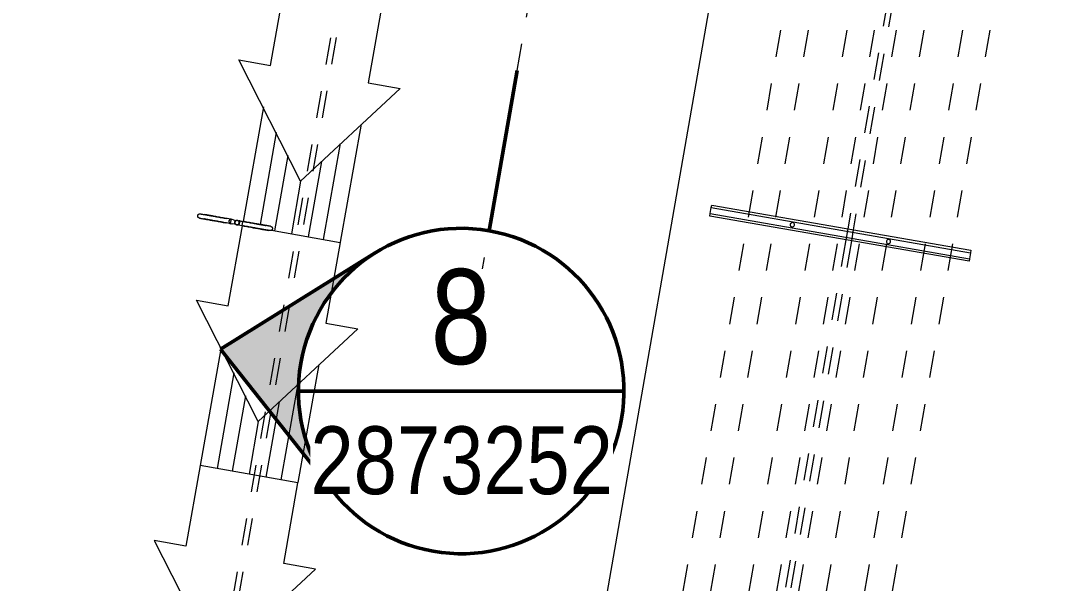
# Model space of a CAD drawing. Header units: metres. Extents: x 2 to 65, y 3 to 557.
# Drawn here: x 27.615 to 31.415, y 518.161 to 520.236 of the extents above; entities that cross this region are included whole.
import ezdxf

# ---------------------------------------------------------------- set-up
doc = ezdxf.new("R2010")
doc.units = ezdxf.units.M
for name, pattern in [('Dot_Section Line', [0.02, 0, -0.02]), ('JacobsDash', [0.0045, 0.003, -0.0015]), ('JacobsDoubleCenter', [0.0255, 0.015, -0.0015, 0.003, -0.0015, 0.003, -0.0015])]:
    doc.linetypes.add(name, pattern=pattern)
doc.layers.get('Defpoints').update_dxf_attribs({"color": 41})
for name, color, linetype, lineweight in [('A-ANNO-DIMS', 7, 'Continuous', 9), ('A-DETL', 7, 'Continuous', 13), ('A-GENM', 7, 'Continuous', 35), ('S-BEAM', 7, 'Continuous', 50), ('S-BEAM-HDLN', 7, 'JacobsDash', 18)]:
    doc.layers.add(name, color=color, linetype=linetype, lineweight=lineweight)
doc.layers.add('G-ANNO-SYMB', color=7, linetype='Continuous', lineweight=35, true_color=0x0080ff)
doc.styles.add('Arial Narrow_4', font='ARIALN.TTF', dxfattribs={"height": 0.35})
doc.styles.add('Arial Narrow_5', font='ARIALN.TTF', dxfattribs={"height": 0.25})
doc.dimstyles.new('Dimension_Standard_O__mm__1', dxfattribs={"dimscale": 0.3048, "dimtxt": 0.255858, "dimasz": 0.82021, "dimexe": 0.787402, "dimexo": 0.492126, "dimgap": 0.492126, "dimtad": 1, "dimdec": 0, "dimlfac": 1000, "dimzin": 0, "dimdsep": 46, "dimtxsty": 'Arial Narrow_5', "dimsah": 1, "dimcen": 0.09, "dimaunit": 1, "dimadec": 4, "dimazin": 0, "dimtfac": 1, "dimtdec": 4, "dimtix": 1, "dimtmove": 0, "dimatfit": 3, "dimfxl": 1, "dimtvp": 1, "dimtfill": 1, "dimtolj": 1, "dimtzin": 0, "dimlwd": 18, "dimlwe": 18, "dimarcsym": 2})

# ---------------------------------------------------------------- blocks, each defined once
blk = doc.blocks.new('T2DPAA-T2D-C3S-SD-M2D-100010_250_dwg-40816791-DRG-2873251 - SERVICE SUPPORT GENERAL ARRANGEMENT PLAN')
at = {"color": 252, "lineweight": 18, "true_color": 0x888888}
for p, q in [((48.6572, -604.737), (48.2292, -604.7737)), ((48.5785, -604.8072), (48.2347, -604.8367)), ((47.7605, -604.8138), (47.3191, -604.8517)), ((47.6818, -604.8841), (47.3245, -604.9147)), ((48.5063, -604.8699), (48.2261, -604.8939)), ((47.6096, -604.9467), (47.3294, -604.9708)), ((48.5171, -604.9959), (48.2369, -605.02)), ((47.6204, -605.0728), (47.3402, -605.0968)), ((48.5989, -605.0454), (48.2417, -605.076)), ((48.6884, -605.1012), (48.2471, -605.1391)), ((47.7022, -605.1223), (47.345, -605.1529)), ((47.7917, -605.1781), (47.3504, -605.2159))]:
    blk.add_line(p, q, dxfattribs=at)
at = {"color": 252, "lineweight": 18, "true_color": 0x888888, "flags": 128}
for points in [[(48.4276, -604.9401), (48.8011, -604.6047), (48.8113, -604.7237), (49.1125, -604.6979), (49.1437, -605.0622), (48.8425, -605.088), (48.8527, -605.2071), (48.4276, -604.9401), (48.2315, -604.9569)], [(47.5309, -605.017), (47.9044, -604.6815), (47.9146, -604.8006), (48.2138, -604.775)], [(46.438, -605.1107), (46.6342, -605.0939), (47.0593, -605.3608), (47.0491, -605.2418), (47.3503, -605.2159), (47.3191, -604.8517), (47.0179, -604.8775), (47.0076, -604.7584), (46.7421, -604.9969)], [(48.225, -604.8823), (48.247, -605.1391), (47.9458, -605.1649), (47.956, -605.284), (47.5309, -605.017), (47.3348, -605.0338)]]:
    blk.add_lwpolyline(points, dxfattribs=at)
blk = doc.blocks.new('T2DPAA-T2D-PWC-SD-M2D-100001_ProposedDrainage_rvt-1-DRG-2873251 - SERVICE SUPPORT GENERAL ARRANGEMENT PLAN')
at = {"color": 252, "lineweight": 18, "true_color": 0x888888, "rotation": 75.11694444444437}
blk.add_blockref('T2DPAA-T2D-C3S-SD-M2D-100010_250_dwg-40816791-DRG-2873251 - SERVICE SUPPORT GENERAL ARRANGEMENT PLAN', (-1731.0833, 628.2185), dxfattribs=at)
blk = doc.blocks.new('06_SFR_GCT_Girder_SuperT_BR08Edge_CS - Super T - 1815-6266581-DRG-2873251 - SERVICE SUPPORT GENERAL ARRANGEMENT PLAN')
at = {"layer": 'S-BEAM', "color": 252, "linetype": 'JacobsDash', "lineweight": 9, "true_color": 0x888888}
blk.add_line((-1129.6329, 544.6054), (-1135.8051, 509.1769), dxfattribs=at)
blk = doc.blocks.new('11_GEN_BR08_Utilities_Support - 11_GEN_Type 12x100_Conduits-8989074-DRG-2873251 - SERVICE SUPPORT GENERAL ARRANGEMENT PLAN')
at = {"layer": 'A-GENM', "lineweight": 9}
for p, q in [((-0.485, 0.011), (-0.485, 0.0205)), ((-0.485, 0.0205), (0.485, 0.0205)), ((-0.485, -0.011), (-0.485, 0.011)), ((0.485, 0.011), (-0.485, 0.011)), ((0.485, 0.0205), (0.485, 0.011)), ((0.485, 0.011), (0.485, -0.011)), ((-0.485, -0.0205), (-0.485, -0.011)), ((0.485, -0.011), (-0.485, -0.011)), ((0.485, -0.0205), (-0.485, -0.0205)), ((0.485, -0.011), (0.485, -0.0205))]:
    blk.add_line(p, q, dxfattribs=at)
for centre, start, end in [((-0.18, 0), 90, 270), ((-0.18, 0), 270, 90), ((0.18, 0), 90, 270), ((0.18, 0), 270, 90)]:
    blk.add_arc(centre, 0.008, start, end, dxfattribs=at)
blk = doc.blocks.new('11_GEN_BR08_Hanger for drainage_Support - 11_GEN_drainage support-9375456-DRG-2873251 - SERVICE SUPPORT GENERAL ARRANGEMENT PLAN')
at = {"layer": 'A-GENM', "linetype": 'JacobsDash', "lineweight": 9}
for p, q in [((-0.0243, 0.0079), (-0.0243, -0.0083)), ((-0.0147, 0.0079), (-0.0243, 0.0079)), ((-0.0147, 0.0079), (-0.0009, 0.0079)), ((-0.0086, -0.0074), (-0.0086, 0.0069)), ((-0.0086, 0.0069), (-0.004, 0.0069)), ((0.0009, 0.0079), (0.0194, 0.0079)), ((0.004, 0.0069), (0.0087, 0.0069)), ((0.0087, 0.0069), (0.0087, -0.0074)), ((0.0194, 0.0079), (0.0194, -0.0083)), ((-0.0243, -0.0083), (-0.0147, -0.0083)), ((0.0194, -0.0083), (-0.0147, -0.0083)), ((-0.003, -0.0074), (-0.0086, -0.0074)), ((-0.0025, -0.0074), (-0.0027, -0.0074)), ((0.0027, -0.0074), (0.0025, -0.0074)), ((0.0087, -0.0074), (0.003, -0.0074))]:
    blk.add_line(p, q, dxfattribs=at)
at = {"layer": 'A-GENM', "linetype": 'JacobsDash', "lineweight": 9, "flags": 128}
for points in [[(-0.1472, -0.0048), (-0.1472, -0.0044), (-0.1472, -0.0041), (-0.1472, -0.0038), (-0.1471, -0.0035), (-0.1471, -0.0032), (-0.147, -0.0028), (-0.1469, -0.0025), (-0.1469, -0.0022), (-0.1468, -0.0019), (-0.1467, -0.0016), (-0.1465, -0.0013), (-0.1464, -0.001), (-0.1463, -0.0007), (-0.1461, -0.0005), (-0.1459, -0.0002), (-0.1458, 0.0001), (-0.1456, 0.0003), (-0.1454, 0.0006), (-0.1452, 0.0008), (-0.1449, 0.0011), (-0.1447, 0.0013), (-0.1445, 0.0015), (-0.1442, 0.0017), (-0.144, 0.0019), (-0.1437, 0.0021), (-0.1435, 0.0023), (-0.1432, 0.0024), (-0.1429, 0.0026), (-0.1426, 0.0027), (-0.1423, 0.0029), (-0.142, 0.003), (-0.1417, 0.0031), (-0.1414, 0.0032), (-0.1411, 0.0033), (-0.1408, 0.0033), (-0.1405, 0.0034), (-0.1402, 0.0034), (-0.1399, 0.0035), (-0.1395, 0.0035), (-0.1394, 0.0035)], [(-0.1394, 0.0035), (-0.1393, 0.0035), (-0.139, 0.0035), (-0.1385, 0.0035), (-0.1378, 0.0036), (-0.1368, 0.0036), (-0.1357, 0.0036), (-0.1343, 0.0037), (-0.1328, 0.0037), (-0.131, 0.0038), (-0.129, 0.0038), (-0.1269, 0.0039), (-0.1246, 0.004), (-0.122, 0.0041), (-0.1193, 0.0041), (-0.1164, 0.0042), (-0.1134, 0.0043), (-0.1101, 0.0044), (-0.1067, 0.0046), (-0.1032, 0.0047), (-0.0995, 0.0048), (-0.0956, 0.0049), (-0.0916, 0.005), (-0.0875, 0.0052), (-0.0832, 0.0053), (-0.0789, 0.0055), (-0.0744, 0.0056), (-0.0698, 0.0057), (-0.0651, 0.0059), (-0.0603, 0.0061), (-0.0554, 0.0062), (-0.0504, 0.0064), (-0.0454, 0.0065), (-0.0403, 0.0067), (-0.0352, 0.0069), (-0.03, 0.007), (-0.0248, 0.0072)], [(-0.024, 0.0072), (-0.0279, 0.0071), (-0.033, 0.0069), (-0.0382, 0.0068), (-0.0433, 0.0066), (-0.0483, 0.0064), (-0.0533, 0.0063), (-0.0582, 0.0061), (-0.0631, 0.006), (-0.0678, 0.0058), (-0.0724, 0.0057), (-0.077, 0.0055), (-0.0814, 0.0054), (-0.0857, 0.0052), (-0.0899, 0.0051), (-0.094, 0.005), (-0.0979, 0.0048), (-0.1016, 0.0047), (-0.1053, 0.0046), (-0.1087, 0.0045), (-0.112, 0.0044), (-0.1152, 0.0043), (-0.1181, 0.0042), (-0.1209, 0.0041), (-0.1235, 0.004), (-0.1259, 0.0039), (-0.1282, 0.0039), (-0.1302, 0.0038), (-0.132, 0.0037), (-0.1337, 0.0037), (-0.1351, 0.0036), (-0.1364, 0.0036), (-0.1374, 0.0036), (-0.1382, 0.0035), (-0.1388, 0.0035), (-0.1392, 0.0035), (-0.1394, 0.0035), (-0.1394, 0.0035)], [(0.1242, 0.012), (0.1241, 0.012), (0.1238, 0.012), (0.1232, 0.012), (0.1225, 0.012), (0.1216, 0.0119), (0.1204, 0.0119), (0.119, 0.0118), (0.1175, 0.0118), (0.1157, 0.0117), (0.1138, 0.0117), (0.1116, 0.0116), (0.1093, 0.0115), (0.1068, 0.0115), (0.104, 0.0114), (0.1012, 0.0113), (0.0981, 0.0112), (0.0949, 0.0111), (0.0915, 0.011), (0.0879, 0.0108), (0.0842, 0.0107), (0.0803, 0.0106), (0.0763, 0.0105), (0.0722, 0.0103), (0.068, 0.0102), (0.0636, 0.0101), (0.0591, 0.0099), (0.0545, 0.0098), (0.0498, 0.0096), (0.045, 0.0095), (0.0401, 0.0093), (0.0352, 0.0091), (0.0302, 0.009), (0.0251, 0.0088), (0.0199, 0.0086), (0.0148, 0.0085), (0.0096, 0.0083), (0.0077, 0.0083)], [(0.0077, 0.0083), (0.0126, 0.0084), (0.0178, 0.0086), (0.0229, 0.0087), (0.028, 0.0089), (0.0331, 0.0091), (0.0381, 0.0092), (0.043, 0.0094), (0.0478, 0.0095), (0.0525, 0.0097), (0.0572, 0.0099), (0.0617, 0.01), (0.0661, 0.0101), (0.0704, 0.0103), (0.0746, 0.0104), (0.0787, 0.0105), (0.0826, 0.0107), (0.0864, 0.0108), (0.09, 0.0109), (0.0935, 0.011), (0.0968, 0.0111), (0.0999, 0.0112), (0.1029, 0.0113), (0.1056, 0.0114), (0.1082, 0.0115), (0.1107, 0.0116), (0.1129, 0.0117), (0.1149, 0.0117), (0.1168, 0.0118), (0.1184, 0.0118), (0.1199, 0.0119), (0.1211, 0.0119), (0.1221, 0.0119), (0.1229, 0.012), (0.1236, 0.012), (0.124, 0.012), (0.1242, 0.012), (0.1242, 0.012)], [(0.1242, 0.012), (0.1245, 0.012), (0.1248, 0.012), (0.1251, 0.012), (0.1255, 0.012), (0.1258, 0.0119), (0.1261, 0.0118), (0.1264, 0.0118), (0.1267, 0.0117), (0.127, 0.0116), (0.1273, 0.0115), (0.1276, 0.0114), (0.1279, 0.0112), (0.1282, 0.0111), (0.1285, 0.0109), (0.1287, 0.0108), (0.129, 0.0106), (0.1293, 0.0104), (0.1295, 0.0102), (0.1298, 0.01), (0.13, 0.0098), (0.1302, 0.0095), (0.1304, 0.0093), (0.1306, 0.0091), (0.1308, 0.0088), (0.131, 0.0086), (0.1312, 0.0083), (0.1314, 0.008), (0.1315, 0.0077), (0.1317, 0.0074), (0.1318, 0.0072), (0.1319, 0.0069), (0.132, 0.0066), (0.1321, 0.0063), (0.1322, 0.0059), (0.1323, 0.0056), (0.1323, 0.0053), (0.1324, 0.005), (0.1324, 0.0047), (0.1324, 0.0044), (0.1324, 0.0043)], [(0.1324, 0.0043), (0.1324, 0.004), (0.1324, 0.0036), (0.1324, 0.0033), (0.1324, 0.003), (0.1323, 0.0027), (0.1323, 0.0024), (0.1322, 0.0021), (0.1321, 0.0017), (0.132, 0.0014), (0.1319, 0.0011), (0.1318, 0.0008), (0.1316, 0.0006), (0.1315, 0.0003), (0.1313, 0), (0.1312, -0.0003), (0.131, -0.0005), (0.1308, -0.0008), (0.1306, -0.0011), (0.1304, -0.0013), (0.1302, -0.0015), (0.13, -0.0018), (0.1297, -0.002), (0.1295, -0.0022), (0.1292, -0.0024), (0.129, -0.0026), (0.1287, -0.0027), (0.1284, -0.0029), (0.1282, -0.0031), (0.1279, -0.0032), (0.1276, -0.0033), (0.1273, -0.0035), (0.127, -0.0036), (0.1267, -0.0037), (0.1264, -0.0037), (0.126, -0.0038), (0.1257, -0.0039), (0.1254, -0.0039), (0.1251, -0.004), (0.1248, -0.004), (0.1247, -0.004)], [(-0.1389, -0.0125), (-0.1393, -0.0125), (-0.1396, -0.0125), (-0.1399, -0.0125), (-0.1402, -0.0124), (-0.1405, -0.0124), (-0.1408, -0.0123), (-0.1412, -0.0123), (-0.1415, -0.0122), (-0.1418, -0.0121), (-0.1421, -0.012), (-0.1424, -0.0118), (-0.1427, -0.0117), (-0.1429, -0.0116), (-0.1432, -0.0114), (-0.1435, -0.0112), (-0.1438, -0.0111), (-0.144, -0.0109), (-0.1443, -0.0107), (-0.1445, -0.0105), (-0.1447, -0.0103), (-0.145, -0.01), (-0.1452, -0.0098), (-0.1454, -0.0095), (-0.1456, -0.0093), (-0.1458, -0.009), (-0.146, -0.0088), (-0.1461, -0.0085), (-0.1463, -0.0082), (-0.1464, -0.0079), (-0.1466, -0.0076), (-0.1467, -0.0073), (-0.1468, -0.007), (-0.1469, -0.0067), (-0.147, -0.0064), (-0.147, -0.0061), (-0.1471, -0.0058), (-0.1471, -0.0055), (-0.1472, -0.0052), (-0.1472, -0.0048), (-0.1472, -0.0048)], [(-0.1389, -0.0125), (-0.1388, -0.0125), (-0.1385, -0.0125), (-0.138, -0.0125), (-0.1372, -0.0124), (-0.1363, -0.0124), (-0.1352, -0.0124), (-0.1338, -0.0123), (-0.1322, -0.0123), (-0.1305, -0.0122), (-0.1285, -0.0122), (-0.1264, -0.0121), (-0.124, -0.012), (-0.1215, -0.0119), (-0.1188, -0.0118), (-0.1159, -0.0117), (-0.1128, -0.0116), (-0.1096, -0.0115), (-0.1062, -0.0114), (-0.1027, -0.0113), (-0.099, -0.0112), (-0.0951, -0.0111), (-0.0911, -0.0109), (-0.087, -0.0108), (-0.0827, -0.0107), (-0.0783, -0.0105), (-0.0738, -0.0104), (-0.0692, -0.0102), (-0.0645, -0.0101), (-0.0598, -0.0099), (-0.0549, -0.0098), (-0.0499, -0.0096), (-0.0449, -0.0095), (-0.0398, -0.0093), (-0.0347, -0.0091), (-0.0295, -0.009), (-0.0243, -0.0088), (-0.0225, -0.0087)], [(-0.0225, -0.0087), (-0.0273, -0.0089), (-0.0325, -0.0091), (-0.0377, -0.0092), (-0.0428, -0.0094), (-0.0478, -0.0095), (-0.0528, -0.0097), (-0.0577, -0.0099), (-0.0625, -0.01), (-0.0673, -0.0102), (-0.0719, -0.0103), (-0.0765, -0.0105), (-0.0809, -0.0106), (-0.0852, -0.0108), (-0.0894, -0.0109), (-0.0934, -0.011), (-0.0974, -0.0111), (-0.1011, -0.0113), (-0.1047, -0.0114), (-0.1082, -0.0115), (-0.1115, -0.0116), (-0.1146, -0.0117), (-0.1176, -0.0118), (-0.1204, -0.0119), (-0.123, -0.012), (-0.1254, -0.0121), (-0.1276, -0.0121), (-0.1297, -0.0122), (-0.1315, -0.0123), (-0.1332, -0.0123), (-0.1346, -0.0124), (-0.1358, -0.0124), (-0.1369, -0.0124), (-0.1377, -0.0125), (-0.1383, -0.0125), (-0.1387, -0.0125), (-0.1389, -0.0125), (-0.1389, -0.0125)], [(0.0194, -0.0074), (0.0234, -0.0072), (0.0285, -0.0071), (0.0336, -0.0069), (0.0386, -0.0068), (0.0435, -0.0066), (0.0483, -0.0064), (0.053, -0.0063), (0.0577, -0.0061), (0.0622, -0.006), (0.0667, -0.0059), (0.071, -0.0057), (0.0751, -0.0056), (0.0792, -0.0054), (0.0831, -0.0053), (0.0869, -0.0052), (0.0905, -0.0051), (0.094, -0.005), (0.0973, -0.0049), (0.1004, -0.0048), (0.1034, -0.0047), (0.1062, -0.0046), (0.1088, -0.0045), (0.1112, -0.0044), (0.1134, -0.0043), (0.1154, -0.0043), (0.1173, -0.0042), (0.1189, -0.0042), (0.1204, -0.0041), (0.1216, -0.0041), (0.1226, -0.004), (0.1235, -0.004), (0.1241, -0.004), (0.1245, -0.004), (0.1247, -0.004), (0.1247, -0.004)], [(0.1247, -0.004), (0.1246, -0.004), (0.1243, -0.004), (0.1237, -0.004), (0.123, -0.004), (0.1221, -0.0041), (0.1209, -0.0041), (0.1196, -0.0041), (0.118, -0.0042), (0.1162, -0.0042), (0.1143, -0.0043), (0.1121, -0.0044), (0.1098, -0.0045), (0.1073, -0.0045), (0.1046, -0.0046), (0.1017, -0.0047), (0.0986, -0.0048), (0.0954, -0.0049), (0.092, -0.005), (0.0884, -0.0051), (0.0847, -0.0053), (0.0809, -0.0054), (0.0769, -0.0055), (0.0727, -0.0057), (0.0685, -0.0058), (0.0641, -0.0059), (0.0596, -0.0061), (0.055, -0.0062), (0.0503, -0.0064), (0.0455, -0.0065), (0.0406, -0.0067), (0.0357, -0.0069), (0.0307, -0.007), (0.0256, -0.0072), (0.0205, -0.0073)]]:
    blk.add_lwpolyline(points, dxfattribs=at)
at = {"layer": 'A-GENM', "linetype": 'JacobsDash', "lineweight": 9}
for centre, start, end in [((-0.0224, -0.0007), 106.8501, 181.8501), ((-0.0224, -0.0007), 141.9806, 143.1352), ((0, 0), 90, 270), ((0, 0), 270, 90), ((0.0076, 0.0002), 76.8501, 103.2861), ((-0.0224, -0.0007), 181.8501, 286.8501), ((-0.0224, -0.0007), 203.0152, 205.765), ((-0.0224, -0.0007), 215.6793, 216.1847), ((0.0076, 0.0002), 241.8501, 252.7952)]:
    blk.add_arc(centre, 0.008, start, end, dxfattribs=at)
for points, knots in [([(-0.0304, -0.0003), (-0.0303, 0.0001), (-0.0303, 0.0006), (-0.0301, 0.0012), (-0.03, 0.0016), (-0.03, 0.0016)], [-0.97582168, -0.97582168, -0.97582168, -0.97582168, -0.94444444, -0.91666667, -0.9103535, -0.9103535, -0.9103535, -0.9103535]), ([(-0.0273, 0.0056), (-0.0271, 0.0057), (-0.0268, 0.0059), (-0.0266, 0.0061), (-0.0265, 0.0061)], [-0.72222222, -0.72222222, -0.72222222, -0.72222222, -0.69444444, -0.68448556, -0.68448556, -0.68448556, -0.68448556]), ([(-0.0285, -0.0058), (-0.0286, -0.0057), (-0.0288, -0.0055), (-0.0289, -0.0053), (-0.029, -0.0053)], [-0.18728717, -0.18728717, -0.18728717, -0.18728717, -0.16666667, -0.16024192, -0.16024192, -0.16024192, -0.16024192]), ([(-0.0261, -0.0078), (-0.0261, -0.0078), (-0.0264, -0.0076), (-0.0266, -0.0075), (-0.0268, -0.0074)], [-0.31551816, -0.31551816, -0.31551816, -0.31551816, -0.30555556, -0.27777778, -0.27777778, -0.27777778, -0.27777778]), ([(-0.0243, -0.0085), (-0.0244, -0.0085), (-0.0245, -0.0084), (-0.0246, -0.0084), (-0.0246, -0.0084)], [-0.39530861, -0.39530861, -0.39530861, -0.39530861, -0.38888889, -0.38232105, -0.38232105, -0.38232105, -0.38232105])]:
    blk.add_open_spline(points, degree=3, knots=knots, dxfattribs=at)
for points in [[(-0.0251, 0.0068), (-0.0251, 0.0068), (-0.025, 0.0068), (-0.025, 0.0068)], [(0.0061, 0.0081), (0.0062, 0.0081), (0.0063, 0.0081), (0.0064, 0.0081)], [(-0.0208, -0.0086), (-0.0209, -0.0086), (-0.021, -0.0086), (-0.0211, -0.0086)]]:
    blk.add_open_spline(points, degree=3, dxfattribs=at)
blk = doc.blocks.new('06_SFR_GCT_Girder_SuperT_BR08Edge_CS - Super T - 1815-6267463-DRG-2873251 - SERVICE SUPPORT GENERAL ARRANGEMENT PLAN')
at = {"layer": 'S-BEAM', "color": 252, "linetype": 'JacobsDash', "lineweight": 9, "true_color": 0x888888}
for p, q in [((-1131.7115, 520.9025), (-1131.9619, 519.4652)), ((-1131.9689, 519.4248), (-1132.2194, 517.9874))]:
    blk.add_line(p, q, dxfattribs=at)
at = {"layer": 'S-BEAM-HDLN', "color": 252, "lineweight": 9, "true_color": 0x888888}
blk.add_line((-1131.9619, 519.4651), (-1131.9689, 519.4248), dxfattribs=at)
blk = doc.blocks.new('06_SFR_GCT_Girder_SuperT_BR08Edge_CS - Super T - 1815-6267083-DRG-2873251 - SERVICE SUPPORT GENERAL ARRANGEMENT PLAN')
at = {"layer": 'S-BEAM', "color": 252, "linetype": 'JacobsDash', "lineweight": 9, "true_color": 0x888888}
for p, q in [((-1129.6121, 544.6059), (-1135.7843, 509.1776)), ((-1131.7316, 520.906), (-1131.982, 519.4687)), ((-1131.989, 519.4283), (-1132.2395, 517.9909))]:
    blk.add_line(p, q, dxfattribs=at)
at = {"layer": 'S-BEAM-HDLN', "color": 252, "lineweight": 9, "true_color": 0x888888}
blk.add_line((-1131.982, 519.4686), (-1131.989, 519.4283), dxfattribs=at)
blk = doc.blocks.new('DIMBLOCK15-DRG-2873251 - SERVICE SUPPORT GENERAL ARRANGEMENT PLAN')
at = {"layer": 'A-ANNO-DIMS', "color": 0, "lineweight": 18, "transparency": 16777216}
for p, q in [((34.147, 543.2985), (33.9251, 543.3372)), ((34.1187, 543.0497), (28.5244, 510.9389)), ((28.4669, 510.6951), (28.2451, 510.7338))]:
    blk.add_line(p, q, dxfattribs=at)
at = {"layer": 'A-ANNO-DIMS', "color": 0, "transparency": 16777216}
for points in [[(34.0776, 543.0568), (34.1597, 543.0425), (34.1616, 543.296)], [(28.4834, 510.946), (28.5655, 510.9317), (28.4815, 510.6926)]]:
    blk.add_solid(points, dxfattribs=at)
at = {"layer": 'Defpoints', "color": 0, "transparency": 16777216}
for p in [(34.2948, 543.2728), (28.4815, 510.6926), (28.6147, 510.6694)]:
    blk.add_point(p, dxfattribs=at)
at = {"layer": 'A-ANNO-DIMS', "color": 0, "lineweight": 18, "transparency": 16777216, "insert": (31.0463, 527.0422), "char_height": 0.25, "width": 2.636553, "attachment_point": 5, "rotation": 80.1173, "style": 'Arial Narrow_5', "bg_fill": 3, "box_fill_scale": 1.1, "bg_fill_color": 256, "bg_fill_true_color": 13158600, "bg_fill_transparency": 0}
blk.add_mtext('\\A1;1500 MAX CTRS', dxfattribs=at)
blk = doc.blocks.new('DIMBLOCK16-DRG-2873251 - SERVICE SUPPORT GENERAL ARRANGEMENT PLAN')
at = {"layer": 'A-ANNO-DIMS', "color": 0, "lineweight": 18, "transparency": 16777216}
for p, q in [((36.1793, 543.3134), (35.6604, 543.4038)), ((35.854, 543.1163), (30.2564, 510.9867)), ((30.4959, 510.6912), (29.9771, 510.7816))]:
    blk.add_line(p, q, dxfattribs=at)
at = {"layer": 'A-ANNO-DIMS', "color": 0, "transparency": 16777216}
for points in [[(35.8129, 543.1234), (35.895, 543.1091), (35.8969, 543.3626)], [(30.2154, 510.9939), (30.2975, 510.9796), (30.2135, 510.7404)]]:
    blk.add_solid(points, dxfattribs=at)
at = {"layer": 'Defpoints', "color": 0, "transparency": 16777216}
for p in [(36.3271, 543.2876), (30.2135, 510.7404), (30.6437, 510.6655)]:
    blk.add_point(p, dxfattribs=at)
at = {"layer": 'A-ANNO-DIMS', "color": 0, "lineweight": 18, "transparency": 16777216, "insert": (32.78, 527.0995), "char_height": 0.25, "width": 2.636553, "attachment_point": 5, "rotation": 80.1173, "style": 'Arial Narrow_5', "bg_fill": 3, "box_fill_scale": 1.1, "bg_fill_color": 256, "bg_fill_true_color": 13158600, "bg_fill_transparency": 0}
blk.add_mtext('\\A1;1500 MAX CTRS', dxfattribs=at)
blk = doc.blocks.new('DIMBLOCK27-DRG-2873251 - SERVICE SUPPORT GENERAL ARRANGEMENT PLAN')
at = {"layer": 'A-ANNO-DIMS', "color": 0, "lineweight": 18, "transparency": 16777216}
for p, q in [((28.3406, 520.6969), (27.3507, 520.8729)), ((25.8494, 511.0595), (27.5432, 520.5848)), ((26.5593, 510.6794), (25.5693, 510.8554))]:
    blk.add_line(p, q, dxfattribs=at)
at = {"layer": 'A-ANNO-DIMS', "color": 0, "transparency": 16777216}
for points in [[(27.5022, 520.592), (27.5842, 520.5775), (27.587, 520.8309)], [(25.8084, 511.0668), (25.8904, 511.0522), (25.8056, 510.8134)]]:
    blk.add_solid(points, dxfattribs=at)
at = {"layer": 'Defpoints', "color": 0, "transparency": 16777216}
for p in [(27.587, 520.8309), (28.4883, 520.6706), (26.707, 510.6531)]:
    blk.add_point(p, dxfattribs=at)
at = {"layer": 'A-ANNO-DIMS', "color": 0, "lineweight": 18, "transparency": 16777216, "insert": (26.4213, 515.871), "char_height": 0.25, "width": 2.636553, "attachment_point": 5, "rotation": 79.9168, "style": 'Arial Narrow_5', "bg_fill": 3, "box_fill_scale": 1.1, "bg_fill_color": 256, "bg_fill_true_color": 13158600, "bg_fill_transparency": 0}
blk.add_mtext('\\A1;1500 MAX CTRS', dxfattribs=at)
blk = doc.blocks.new('Drafting View - SectionHead-4898858-DRG-2873251 - SERVICE SUPPORT GENERAL ARRANGEMENT PLAN')
at = {"layer": 'G-ANNO-SYMB', "lineweight": 9}
h = blk.add_hatch(color=7, dxfattribs=at)
edge = h.paths.add_edge_path()
edge.add_line((-0.002, 0.009), (0.002472, 0.004003))
edge.add_arc((-0.002, 0), 0.006, 41.8277, 138.1723)
edge.add_line((-0.006472, 0.004003), (-0.002, 0.009))
at = {"layer": 'G-ANNO-SYMB', "color": 7, "lineweight": 50}
for p, q in [((-0.002, 0.009), (-0.006472, 0.004003)), ((0.002472, 0.004003), (-0.002, 0.009)), ((0.004, 0), (0.01, 0))]:
    blk.add_line(p, q, dxfattribs=at)
for start, end in [(360, 180), (180, 360)]:
    blk.add_arc((-0.002, 0), 0.006, start, end, dxfattribs=at)

msp = doc.modelspace()

# ---------------------------------------------------------------- linework, layer by layer
at = {"layer": 'A-DETL', "color": 16, "linetype": 'JacobsDoubleCenter', "lineweight": 9, "true_color": 0x7f0000}
for p, q in [((35.051, 546.8005), (27.8206, 505.2986)), ((35.1525, 546.8005), (27.9221, 505.2986)), ((35.2946, 546.8005), (28.0643, 505.2986)), ((35.3961, 546.8005), (28.1658, 505.2986)), ((35.4773, 546.8005), (28.247, 505.2986)), ((35.5788, 546.8005), (28.3485, 505.2986)), ((35.7209, 546.8005), (28.4906, 505.2986)), ((35.8224, 546.8005), (28.5921, 505.2986))]:
    msp.add_line(p, q, dxfattribs=at)

# ---------------------------------------------------------------- block references
at = {"color": 252, "lineweight": 5, "true_color": 0x888888}
msp.add_blockref('T2DPAA-T2D-PWC-SD-M2D-100001_ProposedDrainage_rvt-1-DRG-2873251 - SERVICE SUPPORT GENERAL ARRANGEMENT PLAN', (1162.6465, 0), dxfattribs=at)
at = {"layer": 'A-GENM', "lineweight": 9, "rotation": 170.1172754219587}
msp.add_blockref('11_GEN_BR08_Utilities_Support - 11_GEN_Type 12x100_Conduits-8989074-DRG-2873251 - SERVICE SUPPORT GENERAL ARRANGEMENT PLAN', (30.6372, 519.4526), dxfattribs=at)
at = {"layer": 'A-GENM', "linetype": 'JacobsDash', "lineweight": 9, "rotation": 348.0667065444195}
msp.add_blockref('11_GEN_BR08_Hanger for drainage_Support - 11_GEN_drainage support-9375456-DRG-2873251 - SERVICE SUPPORT GENERAL ARRANGEMENT PLAN', (28.413, 519.4916), dxfattribs=at)
at = {"layer": 'S-BEAM', "color": 252, "linetype": 'JacobsDash', "lineweight": 9, "true_color": 0x888888}
msp.add_blockref('06_SFR_GCT_Girder_SuperT_BR08Edge_CS - Super T - 1815-6266581-DRG-2873251 - SERVICE SUPPORT GENERAL ARRANGEMENT PLAN', (1162.6465, 0), dxfattribs=at)
at = {"layer": 'S-BEAM-HDLN', "color": 252, "lineweight": 9, "true_color": 0x888888}
for name in ['06_SFR_GCT_Girder_SuperT_BR08Edge_CS - Super T - 1815-6267083-DRG-2873251 - SERVICE SUPPORT GENERAL ARRANGEMENT PLAN', '06_SFR_GCT_Girder_SuperT_BR08Edge_CS - Super T - 1815-6267463-DRG-2873251 - SERVICE SUPPORT GENERAL ARRANGEMENT PLAN']:
    msp.add_blockref(name, (1162.6465, 0), dxfattribs=at)

# ---------------------------------------------------------------- next in the draw order: dimensions: what is measured, and where the dimension line sits
at = {"layer": 'A-ANNO-DIMS', "lineweight": 18}
dim = msp.add_linear_dim(base=(28.4815, 510.6926), p1=(34.2948, 543.2728), p2=(28.6147, 510.6694), angle=80.1173, text='1500 MAX CTRS', dimstyle='Dimension_Standard_O__mm__1', override={"dimpost": '<>', "dimfxl": 33.094464}, dxfattribs=at)
dim.commit()
dim.dimension.update_dxf_attribs({"geometry": 'DIMBLOCK15-DRG-2873251 - SERVICE SUPPORT GENERAL ARRANGEMENT PLAN', "text_midpoint": (31.0463, 527.0422)})

# ---------------------------------------------------------------- next in the draw order: linework, layer by layer
at = {"layer": 'G-ANNO-SYMB', "color": 7, "linetype": 'Dot_Section Line', "lineweight": 9, "true_color": 0xffffff}
msp.add_line((29.2735, 519.0675), (29.8803, 522.5505), dxfattribs=at)
at = {"layer": 'G-ANNO-SYMB', "color": 7, "lineweight": 50}
msp.add_line((28.6392, 518.8705), (29.8392, 518.8705), dxfattribs=at)

# ---------------------------------------------------------------- next in the draw order: dimensions: what is measured, and where the dimension line sits
at = {"layer": 'A-ANNO-DIMS', "lineweight": 18}
for base, p1, p2, angle, override, picture, middle in [((30.2135, 510.7404), (36.3271, 543.2876), (30.6437, 510.6655), 80.1173, {"dimpost": '<>', "dimfxl": 33.113507}, 'DIMBLOCK16-DRG-2873251 - SERVICE SUPPORT GENERAL ARRANGEMENT PLAN', (32.78, 527.0995)), ((27.587, 520.8309), (26.707, 510.6531), (28.4883, 520.6706), 79.9168, {"dimpost": '<>', "dimfxl": 10.174664}, 'DIMBLOCK27-DRG-2873251 - SERVICE SUPPORT GENERAL ARRANGEMENT PLAN', (26.4213, 515.871))]:
    dim = msp.add_linear_dim(base=base, p1=p1, p2=p2, angle=angle, text='1500 MAX CTRS', dimstyle='Dimension_Standard_O__mm__1', override=override, dxfattribs=at)
    dim.commit()
    dim.dimension.update_dxf_attribs({"geometry": picture, "text_midpoint": middle})

# ---------------------------------------------------------------- next in the draw order: block references
at = {"layer": 'G-ANNO-SYMB', "color": 7, "lineweight": 50, "xscale": 99.99999999999996, "yscale": 99.99999999999996, "zscale": 99.99999999999996, "rotation": 80.11727542348959}
msp.add_blockref('Drafting View - SectionHead-4898858-DRG-2873251 - SERVICE SUPPORT GENERAL ARRANGEMENT PLAN', (29.2735, 519.0675), dxfattribs=at)

# ---------------------------------------------------------------- next in the draw order: texts
at = {"layer": 'G-ANNO-SYMB', "color": 7, "lineweight": 9, "insert": (29.1267, 519.3201), "char_height": 0.35, "attachment_point": 1, "style": 'Arial Narrow_4', "bg_fill": 3, "box_fill_scale": 1, "bg_fill_color": 256, "bg_fill_transparency": 0}
msp.add_mtext('8', dxfattribs=at)
at = {"layer": 'G-ANNO-SYMB', "color": 7, "lineweight": 9, "insert": (28.6837, 518.7401), "char_height": 0.25, "attachment_point": 1, "style": 'Arial Narrow_5', "bg_fill": 3, "box_fill_scale": 1, "bg_fill_color": 256, "bg_fill_true_color": 13158600, "bg_fill_transparency": 0}
msp.add_mtext('2873252', dxfattribs=at)

doc.saveas('drawing.dxf')
